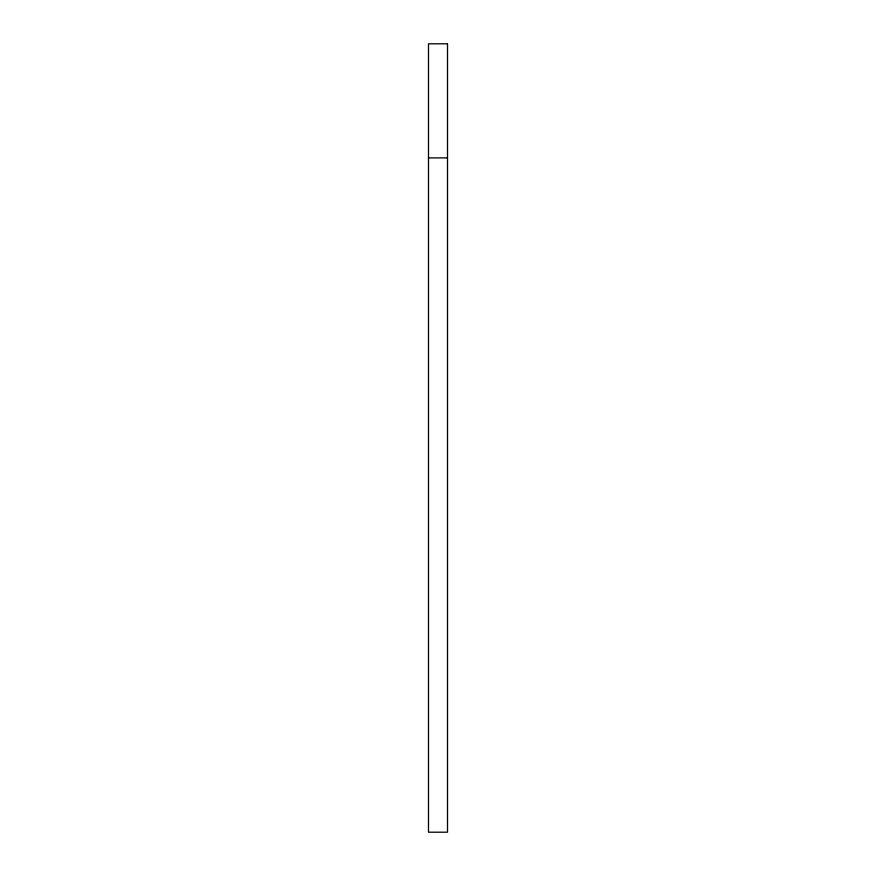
<?xml version="1.0" encoding="UTF-8"?>
<svg xmlns="http://www.w3.org/2000/svg" width="876" height="876" viewBox="0 0 876 876"><rect width="100%" height="100%" fill="white"/><g stroke="black" fill="none" stroke-linecap="round" stroke-linejoin="round"><path stroke-width="1.31" d="M428.495 157.899L447.505 157.899M447.505 43.8L428.495 43.8L428.495 832.2L447.505 832.2L447.505 43.8"/></g></svg>
